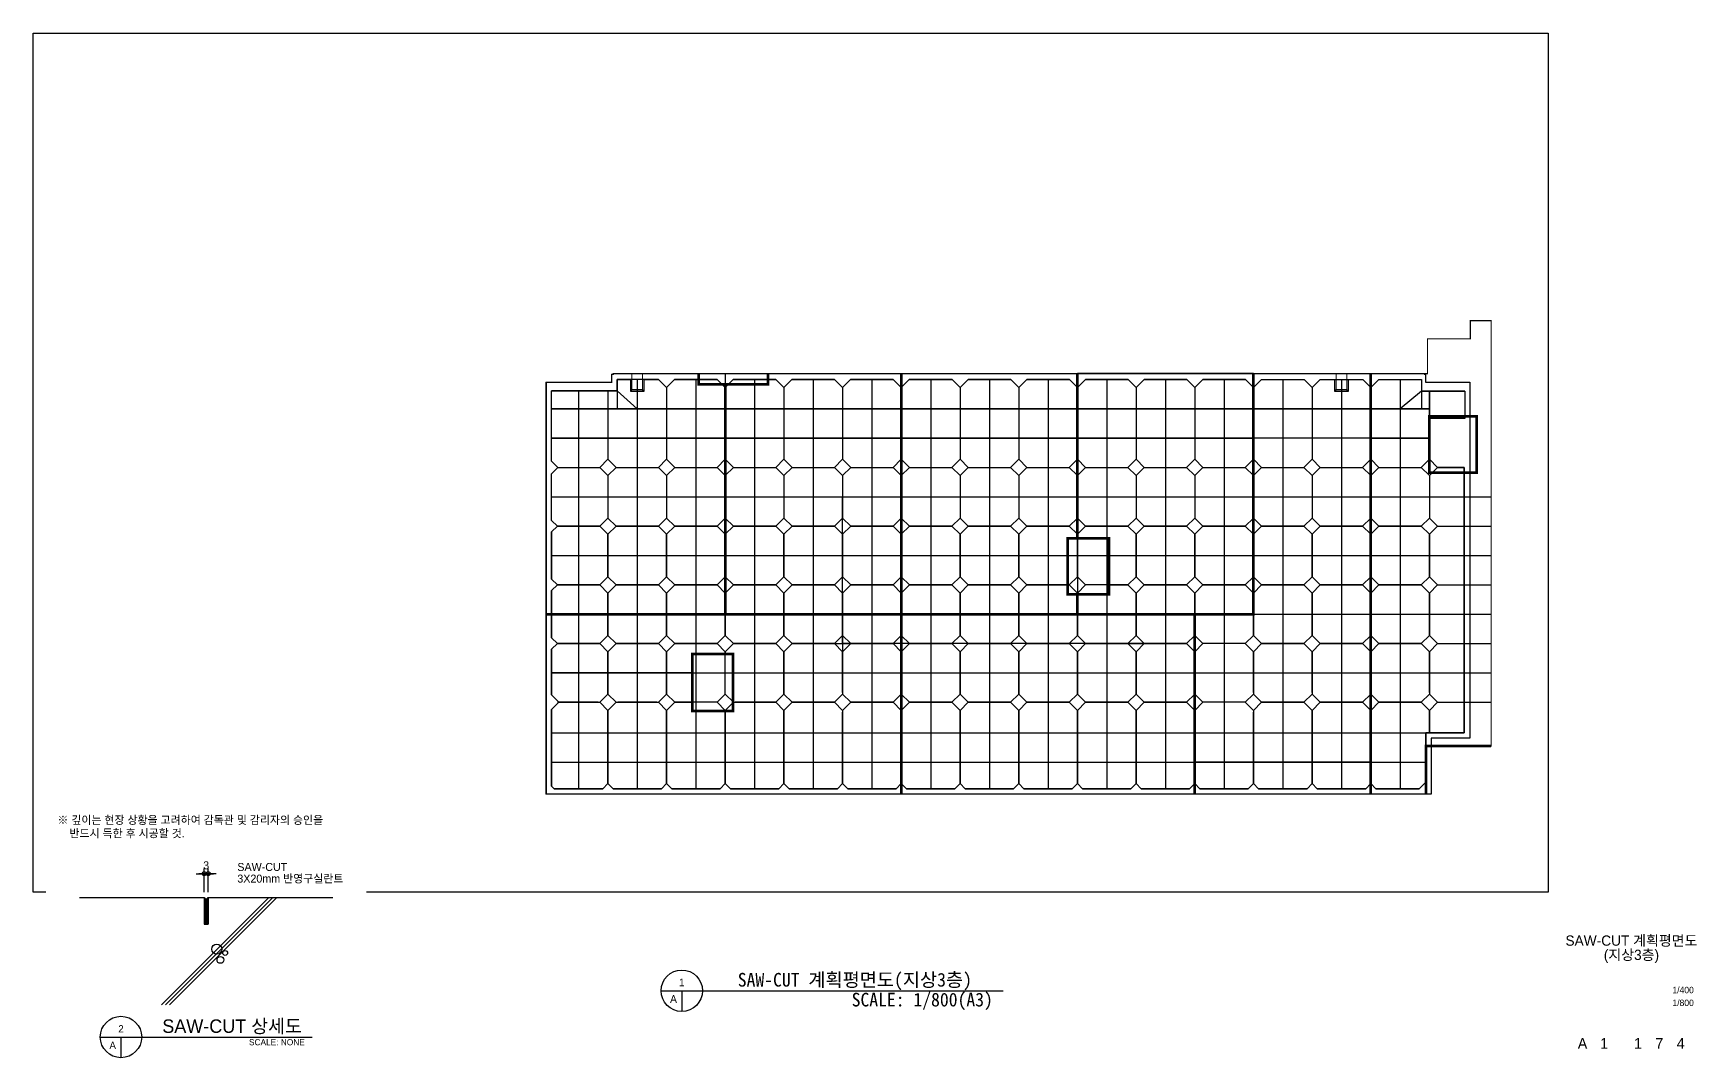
# Model space of a CAD drawing. Header units: millimetres. Extents: x -552870 to 1405794, y -1345622 to 197746.
# Drawn here: x 8000 to 319839, y -685413 to -493454 of the extents above; entities that cross this region are included whole.
import ezdxf
from ezdxf.enums import TextEntityAlignment as Align

# ---------------------------------------------------------------- set-up
doc = ezdxf.new("R2010")
doc.units = ezdxf.units.MM
doc.header["$LTSCALE"] = 1000
doc.header["$MEASUREMENT"] = 0
doc.header["$PDSIZE"] = -10
doc.layers.get('0').update_dxf_attribs({"linetype": 'CONTINUOUS'})
doc.layers.get('Defpoints').update_dxf_attribs({"color": 171, "linetype": 'CONTINUOUS'})
for name, color, linetype in [('151', 151, 'CONTINUOUS'), ('CON', 2, 'CONTINUOUS'), ('DIM', 7, 'CONTINUOUS'), ('E3', 8, 'CONTINUOUS'), ('FIN', 5, 'CONTINUOUS'), ('LED', 7, 'CONTINUOUS'), ('SAW-CUT', 6, 'CONTINUOUS'), ('SYM', 7, 'CONTINUOUS'), ('TEXT', 3, 'CONTINUOUS'), ('TEXT-TITLE', 6, 'CONTINUOUS'), ('TEXT-기입', 6, 'CONTINUOUS'), ('WIPEOUT', 6, 'CONTINUOUS')]:
    doc.layers.add(name, color=color, linetype=linetype)
doc.styles.add('CGS', font='cgse', dxfattribs={"bigfont": 'cgs'})
doc.styles.add('궁서체', font='GungsuhChe.ttf')
doc.styles.add('나눔바른고딕', font='')
doc.styles.get('나눔바른고딕').set_extended_font_data('나눔바른고딕')
doc.dimstyles.new('400 NDIM', dxfattribs={"dimscale": 400, "dimtxt": 3, "dimasz": 1, "dimexe": 2, "dimexo": 2, "dimgap": 1.5, "dimtad": 1, "dimdec": 0, "dimrnd": 0.25, "dimdsep": 46, "dimtxsty": '나눔바른고딕', "dimblk": 'DOT0', "dimcen": 1, "dimdle": 8, "dimclrd": 7, "dimclre": 7, "dimclrt": 7, "dimadec": 0, "dimazin": 0, "dimtfac": 1, "dimtdec": 0, "dimtix": 1, "dimtmove": 2, "dimatfit": 3, "dimldrblk": 'DOT0', "dimfxl": 1, "dimtolj": 1, "dimtzin": 0, "dimlwd": -1, "dimlwe": -1, "dimarcsym": 0})

# ---------------------------------------------------------------- blocks, each defined once
blk = doc.blocks.new('DOT0')
blk.add_line((-3, 0), (3, 0))
at = {"color": 6}
blk.add_circle((0, 0), 0.75, dxfattribs=at)
blk = doc.blocks.new('*D419')
at = {"layer": 'Defpoints', "color": 0, "transparency": 16777216}
for p in [(24300, -10316), (23700, -13905), (24300, -13905)]:
    blk.add_point(p, dxfattribs=at)
at = {"layer": 'DIM', "color": 7, "transparency": 16777216}
for p, q in [((23700, -13105), (23700, -9516)), ((24300, -13105), (24300, -9516)), ((23300, -10316), (22900, -10316)), ((23700, -10316), (24300, -10316)), ((24700, -10316), (25100, -10316))]:
    blk.add_line(p, q, dxfattribs=at)
at = {"layer": 'DIM', "color": 7, "transparency": 16777216, "xscale": 400, "yscale": 400, "zscale": 400}
blk.add_blockref('DOT0', (23700, -10316), dxfattribs=at)
at = {"layer": 'DIM', "color": 7, "transparency": 16777216, "xscale": 400, "yscale": 400, "zscale": 400, "rotation": 180}
blk.add_blockref('DOT0', (24300, -10316), dxfattribs=at)
at = {"layer": 'DIM', "color": 7, "transparency": 16777216, "insert": (24000, -9066), "char_height": 1200, "attachment_point": 5, "style": '나눔바른고딕'}
blk.add_mtext('\\A1;3', dxfattribs=at)
blk = doc.blocks.new('A$C4CB6089A')
at = {"layer": 'SYM'}
for p, q in [((8119.8, -34800), (39880.2, -34800)), ((11222.8, -34800), (11222.8, -37903))]:
    blk.add_line(p, q, dxfattribs=at)
blk.add_circle((11222.8, -34800), 3103, dxfattribs=at)
at = {"layer": 'TEXT', "style": '나눔바른고딕'}
blk.add_text('SAW-CUT 상세도', height=2016.97, dxfattribs=at).set_placement((17422.4, -33170.9), align=Align.MIDDLE_LEFT)
for s, p in [('2', (11222.8, -33558.8)), ('A', (9981.6, -36041.2))]:
    blk.add_text(s, height=1086.1, dxfattribs=at).set_placement(p, align=Align.MIDDLE)
blk.add_text('SCALE: NONE', height=930.909, dxfattribs=at).set_placement((38794.6, -35110.3), align=Align.TOP_RIGHT)
blk.add_wipeout([(0, 0), (0, -30000), (48000, -30000), (48000, 0)]).dxf.layer = 'WIPEOUT'
at = {"layer": 'FIN', "ltscale": 1000}
h = blk.add_hatch(dxfattribs=at)
h.set_pattern_fill('ANSI37', color=256, scale=50)
h.set_pattern_definition([(45, (-2497979.52, -916950.34), (-112.2532015, 112.2532015), []), (135, (-2497979.52, -916950.34), (-112.2532015, -112.2532015), [])])
edge = h.paths.add_edge_path()
edge.add_line((23700, -17905.3), (24300, -17905.3))
edge.add_line((24300, -17905.3), (24300, -13905.3))
edge.add_arc((24000, -13780.3), 325, 202.619865, 337.380135, ccw=False)
edge.add_line((23700, -13905.3), (23700, -17905.3))
at = {"layer": 'CON'}
for p, q in [((5000, -13905.3), (23700, -13905.3)), ((23700, -13905.3), (23700, -17905.3)), ((24300, -13905.3), (43000, -13905.3)), ((24300, -13905.3), (24300, -17905.3)), ((23700, -17905.3), (24300, -17905.3))]:
    blk.add_line(p, q, dxfattribs=at)
at = {"layer": 'E3'}
for p, q in [((33417.8, -13905.3, -605856.8), (17323.1, -30000, -605856.8)), ((34017.8, -13905.3, -605856.8), (17923.1, -30000, -605856.8)), ((34617.8, -13905.3, -605856.8), (18523.1, -30000, -605856.8))]:
    blk.add_line(p, q, dxfattribs=at)
for centre, radius in [((25594, -21625.3), 740.8), ((26850.1, -22198), 363.1), ((26127.9, -23250.3), 502.9)]:
    blk.add_circle(centre, radius, dxfattribs=at)
at = {"layer": 'FIN', "ltscale": 1000}
blk.add_arc((24000, -13780.3), 325, 202.619865, 337.380135, dxfattribs=at)
at = {"layer": 'LED', "ltscale": 0.5}
blk.add_lwpolyline([(24000, -14005.3, 0, 400, 0), (24600, -12966, 0, 0, 0), (26712.7, -9306.7, 0, 0, 0), (28468.6, -9306.7, 0, 0, 0)], format="xyseb", dxfattribs=at)
at = {"layer": 'TEXT', "style": '나눔바른고딕'}
for s, p in [('※ 깊이는 현장 상황을 고려하여 감독관 및 감리자의 승인을', (1699.5, -2270)), ('반드시 득한 후 시공할 것.', (3499.5, -4270)), ('SAW-CUT', (28673.1, -9306.7)), ('3X20mm 반영구실란트', (28673.1, -11053))]:
    blk.add_text(s, height=1200, dxfattribs=at).set_placement(p, align=Align.MIDDLE_LEFT)
at = {"layer": 'DIM'}
dim = blk.add_linear_dim(base=(24300, -10315.8), p1=(23700, -13905.3), p2=(24300, -13905.3), text='3', dimstyle='400 NDIM', dxfattribs=at)
dim.commit()
dim.dimension.update_dxf_attribs({"geometry": '*D419', "text_midpoint": (24000, -9065.8)})

msp = doc.modelspace()

# ---------------------------------------------------------------- linework, layer by layer
at = {"color": 114, "ltscale": 10000, "true_color": 0x139b48}
msp.add_line((137730, -557234), (137730, -559234), dxfattribs=at)
at = {"color": 6, "ltscale": 10000}
for p, q in [((268230, -558309), (268230, -563809)), ((276355, -560509), (268230, -560509))]:
    msp.add_line(p, q, dxfattribs=at)
at = {"ltscale": 10000}
for p, q in [((158206, -607809), (161254, -607809)), ((159730, -606285), (159730, -609334)), ((213206, -607809), (216254, -607809))]:
    msp.add_line(p, q, dxfattribs=at)
at = {"color": 2, "ltscale": 10000, "const_width": 200}
for points in [[(281280, -627007), (281280, -547309), (277395, -547309), (277395, -550724), (269355, -550724), (269355, -557234), (258730, -557234), (258730, -636009), (269080, -636009), (269080, -627009), (281280, -627007)], [(104180, -558859), (104180, -602309), (137730, -602309), (137730, -559234), (132730, -559234), (132730, -557234), (122230, -557234), (122230, -560234), (120230, -560234), (120230, -557234), (116743, -557234), (116743, -557309), (116480, -557309), (116480, -558859), (104180, -558859)], [(137730, -559234), (137730, -602309), (170730, -602309), (170730, -557234), (145730, -557234), (145730, -559234), (137730, -559234), (137730, -559234)], [(203730, -557234), (203730, -588109), (201930, -588109), (201930, -598609), (203730, -598609), (203730, -602309), (170730, -602309), (170730, -557234), (203730, -557234)], [(236730, -597059), (236730, -557234), (203730, -557234), (203730, -588109), (209680, -588109), (209680, -598609), (203730, -598609), (203730, -602309), (236730, -602309), (236730, -597059)], [(236730, -557234), (236730, -602309), (225730, -602311), (225730, -636009), (258730, -636009), (258730, -557234), (254230, -557234), (254230, -560234), (252230, -560234), (252230, -557234), (236730, -557234)], [(269730, -565209), (269730, -575809), (278580, -575809), (278580, -565209), (269730, -565209)], [(104180, -602309), (104180, -636009), (170730, -636009), (170730, -602309), (104180, -602309)], [(170730, -602309), (170730, -636009), (225730, -636009), (225730, -602311), (170730, -602309)], [(131580, -609759), (131580, -620459), (139180, -620459), (139180, -609759), (131580, -609759)]]:
    msp.add_lwpolyline(points, dxfattribs=at)
at = {"ltscale": 10000}
for points in [[(104180, -580309), (104180, -558859), (116480, -558859), (116480, -557309), (116743, -557309), (116743, -557234), (268743, -557234), (268743, -557309), (268980, -557309), (268980, -558859), (277305, -558859), (277305, -625559), (270080, -625559), (270080, -636009), (104180, -636009), (104180, -580309)], [(159730, -580309), (220230, -580309), (220230, -607809), (159730, -607809), (159730, -580309)]]:
    msp.add_lwpolyline(points, dxfattribs=at)
at = {"ltscale": 10000, "const_width": 1}
for points in [[(104180, -580309), (159730, -580309), (159730, -557234), (116743, -557234), (116743, -557309), (116480, -557309), (116480, -558859), (104180, -558859), (104180, -580309)], [(104180, -607809), (104180, -580309), (159730, -580309), (159730, -607809), (104180, -607809)], [(104180, -607809), (159730, -607809), (159730, -636009), (104180, -636009), (104180, -607809)], [(159730, -636009), (159730, -607809), (220230, -607809), (220230, -636009), (159730, -636009)]]:
    msp.add_lwpolyline(points, dxfattribs=at)
at = {"color": 1, "ltscale": 10000, "const_width": 500}
for points in [[(137730, -559234), (132730, -559234), (132730, -557234)], [(137706, -559234), (137730, -602309), (170730, -602309), (170730, -557234)], [(137730, -559234), (145730, -559234), (145730, -557234)], [(170730, -602309), (203730, -602309), (203730, -598609), (201930, -598609), (201930, -588109), (203730, -588109), (203730, -586109), (203730, -557234)], [(236730, -557234), (236730, -602309), (203730, -602309)], [(258730, -557234), (258730, -636009)], [(203730, -588109), (209680, -588109), (209680, -598609), (203730, -598609)], [(137730, -602309), (104180, -602309)], [(170730, -602309), (170730, -636009)], [(225730, -602309), (225730, -636009)], [(131580, -609759), (131580, -620459), (139180, -620459), (139180, -609759), (131580, -609759)], [(281280, -627007), (269080, -627009), (269080, -636009)]]:
    msp.add_lwpolyline(points, dxfattribs=at)
at = {"color": 3, "ltscale": 10000}
msp.add_lwpolyline([(203730, -557234), (203730, -602309), (236730, -602309), (236730, -557234), (203730, -557234)], dxfattribs=at)
at = {"color": 114, "ltscale": 10000, "true_color": 0x139b48}
for points in [[(105180, -602309), (105180, -597884), (106254, -596809), (105180, -595735), (105180, -586884), (106254, -585809), (105180, -584735), (105180, -575984), (106354, -574809), (105180, -573635), (105180, -560434), (117455, -560434), (117455, -558309), (119930, -558309), (119930, -560534), (122530, -560534), (122530, -558309), (125230, -558309), (125230, -558309), (126730, -559809), (128230, -558309), (136230, -558309), (137730, -559809), (137730, -573285), (136206, -574809), (137730, -576334), (137730, -584285), (136206, -585809), (137730, -587334), (137730, -595285), (136206, -596809), (137730, -598334), (137730, -602309)], [(110230, -560434), (110230, -602309)], [(115730, -560434), (115730, -573285)], [(117455, -560434), (121230, -563809)], [(120230, -560234), (119930, -560534)], [(121230, -560534), (121230, -602309)], [(122230, -560234), (122530, -560534)], [(126730, -559809), (126730, -573285)], [(132230, -558309), (132230, -602309)], [(137730, -559809), (139230, -558309), (147230, -558309), (148730, -559809), (150230, -558309), (158230, -558309), (159730, -559809), (161230, -558309), (169230, -558309), (170730, -559809)], [(143230, -558309), (143230, -602309)], [(148730, -559809), (148730, -573285)], [(154230, -558309), (154230, -602309)], [(159730, -559809), (159730, -573285)], [(165230, -558309), (165230, -602309)], [(203730, -559809), (202230, -558309), (194230, -558309), (192730, -559809), (191230, -558309), (183230, -558309), (181730, -559809), (180230, -558309), (172230, -558309), (170730, -559809), (170730, -573285), (172254, -574809), (170730, -576334), (170730, -584285), (172254, -585809), (170730, -587334), (170730, -595285), (172254, -596809), (170730, -598334), (170730, -602309)], [(176230, -558309), (176230, -602309)], [(181730, -559809), (181730, -573285)], [(187230, -558309), (187230, -602309)], [(192730, -559809), (192730, -573285)], [(198230, -558309), (198230, -602309)], [(236730, -559809), (235230, -558309), (227230, -558309), (225730, -559809), (224230, -558309), (216230, -558309), (214730, -559809), (213230, -558309), (205230, -558309), (203730, -559809), (203730, -573285), (205254, -574809), (203730, -576334), (203730, -584285), (205254, -585809), (203730, -587334)], [(209230, -558309), (209230, -602309)], [(214730, -559809), (214730, -573285)], [(220230, -558309), (220230, -602309)], [(258730, -634059), (257780, -635009), (248680, -635009), (247730, -634059), (246780, -635009), (237680, -635009), (236730, -634059), (235780, -635009), (226680, -635009), (225730, -634059), (225730, -620334), (227254, -618809), (225730, -617285), (225730, -609334), (227254, -607809), (225730, -606285), (225730, -602309), (236730, -602309), (236730, -598334), (238254, -596809), (236730, -595285), (236730, -587334), (238254, -585809), (236730, -584285), (236730, -576334), (238254, -574809), (236730, -573285), (236730, -559809), (238230, -558309), (246230, -558309), (247730, -559809), (249230, -558309), (251930, -558309), (251930, -560534), (254530, -560534), (254530, -558309), (257230, -558309), (258730, -559809)], [(225730, -559809), (225730, -573285)], [(231230, -558309), (231230, -602309)], [(242230, -558309), (242230, -596809), (242230, -635009)], [(247730, -559809), (247730, -573285)], [(252230, -560234), (251930, -560534)], [(253230, -560534), (253230, -596809), (253230, -635009)], [(254230, -560234), (254530, -560534)], [(264230, -558309), (264230, -596809), (264230, -635009)], [(268230, -560509), (264230, -563809)], [(269730, -560509), (269730, -565659)], [(105182, -563809), (137730, -563809)], [(137730, -563809), (170730, -563809)], [(170730, -563809), (203730, -563809)], [(203730, -563809), (236730, -563809)], [(236730, -563809), (258730, -563809)], [(258730, -563809), (269730, -563809)], [(105182, -569309), (137730, -569309)], [(137730, -569309), (170730, -569309)], [(170730, -569309), (203730, -569309)], [(203730, -569309), (236730, -569309)], [(258730, -569309), (236731, -569309)], [(258730, -569309), (269730, -569309)], [(115730, -573285), (114206, -574809), (115730, -576334), (117254, -574809), (115730, -573285)], [(126730, -573285), (125206, -574809), (126730, -576334), (128254, -574809), (126730, -573285)], [(137730, -573285), (139254, -574809), (137730, -576334)], [(148730, -573285), (147206, -574809), (148730, -576334), (150254, -574809), (148730, -573285)], [(159730, -573285), (158206, -574809), (159730, -576334), (161254, -574809), (159730, -573285)], [(170730, -573285), (169206, -574809), (170730, -576334)], [(181730, -573285), (180206, -574809), (181730, -576334), (183254, -574809), (181730, -573285)], [(192730, -573285), (191206, -574809), (192730, -576334), (194254, -574809), (192730, -573285)], [(203730, -573285), (202206, -574809), (203730, -576334)], [(214730, -573285), (213206, -574809), (214730, -576334), (216254, -574809), (214730, -573285)], [(225730, -573285), (224206, -574809), (225730, -576334), (227254, -574809), (225730, -573285)], [(236730, -573285), (235206, -574809), (236730, -576334)], [(247730, -573285), (246206, -574809), (247730, -576334), (249254, -574809), (247730, -573285)], [(258730, -573285), (257206, -574809), (258730, -576334)], [(269730, -573285), (268206, -574809), (269730, -576334), (271254, -574809)], [(106354, -574809), (114206, -574809)], [(115730, -576334), (115730, -584285)], [(117254, -574809), (125206, -574809)], [(126730, -576334), (126730, -584285)], [(128254, -574809), (136206, -574809)], [(139254, -574809), (147206, -574809)], [(148730, -576334), (148730, -584285)], [(150254, -574809), (158206, -574809)], [(159730, -576334), (159730, -584285)], [(161254, -574809), (169206, -574809)], [(172254, -574809), (180206, -574809)], [(181730, -576334), (181730, -584285)], [(183254, -574809), (191206, -574809)], [(192730, -576334), (192730, -584285)], [(194254, -574809), (202206, -574809)], [(205254, -574809), (213206, -574809)], [(214730, -576334), (214730, -584285)], [(216254, -574809), (224206, -574809)], [(225730, -576334), (225730, -584285)], [(227254, -574809), (235206, -574809)], [(238254, -574809), (246206, -574809)], [(247730, -576334), (247730, -584285)], [(249254, -574809), (257206, -574809)], [(260254, -574809), (268206, -574809)], [(269730, -576334), (269730, -584285)], [(105182, -580309), (137730, -580309)], [(137730, -580309), (170730, -580309)], [(170730, -580309), (203730, -580309)], [(203730, -580309), (236730, -580309)], [(236730, -580309), (258730, -580309)], [(258730, -580309), (281278, -580309)], [(106254, -585809), (114206, -585809)], [(115730, -584285), (114206, -585809), (115730, -587334), (117254, -585809), (115730, -584285)], [(117254, -585809), (125206, -585809)], [(126730, -584285), (125206, -585809), (126730, -587334), (128254, -585809), (126730, -584285)], [(128254, -585809), (136206, -585809)], [(137730, -584285), (139254, -585809), (137730, -587334)], [(139254, -585809), (147206, -585809)], [(148730, -584285), (147206, -585809), (148730, -587334), (150254, -585809), (148730, -584285)], [(150254, -585809), (158206, -585809)], [(159730, -584285), (158206, -585809), (159730, -587334), (161254, -585809), (159730, -584285)], [(161254, -585809), (169206, -585809)], [(170730, -584285), (169206, -585809), (170730, -587334)], [(172254, -585809), (180206, -585809)], [(181730, -584285), (180206, -585809), (181730, -587334), (183254, -585809), (181730, -584285)], [(183254, -585809), (191206, -585809)], [(192730, -584285), (191206, -585809), (192730, -587334), (194254, -585809), (192730, -584285)], [(194254, -585809), (202206, -585809)], [(203730, -584285), (202206, -585809), (203730, -587334)], [(205254, -585809), (213206, -585809)], [(214730, -584285), (213206, -585809), (214730, -587334), (216254, -585809), (214730, -584285)], [(216254, -585809), (224206, -585809)], [(225730, -584285), (224206, -585809), (225730, -587334), (227254, -585809), (225730, -584285)], [(227254, -585809), (235206, -585809)], [(236730, -584285), (235206, -585809), (236730, -587334)], [(238254, -585809), (246206, -585809)], [(247730, -584285), (246206, -585809), (247730, -587334), (249254, -585809), (247730, -584285)], [(249254, -585809), (257206, -585809)], [(258730, -584285), (257206, -585809), (258730, -587334)], [(260254, -585809), (268206, -585809)], [(269730, -584285), (268206, -585809), (269730, -587334), (271254, -585809), (269730, -584285)], [(271254, -585809), (281280, -585809)], [(115730, -587334), (115730, -595285)], [(126730, -587334), (126730, -595285)], [(148730, -587334), (148730, -595285)], [(159730, -587334), (159730, -595285)], [(181730, -587334), (181730, -595285)], [(192730, -587334), (192730, -595285)], [(214730, -587334), (214730, -595285)], [(225730, -587334), (225730, -595285)], [(247730, -587334), (247730, -595285)], [(269730, -587334), (269730, -595285)], [(105182, -591309), (137730, -591309)], [(137730, -591309), (170730, -591309)], [(170730, -591309), (201930, -591309)], [(209680, -591309), (236729, -591309)], [(236730, -591309), (258730, -591309)], [(258730, -591309), (281278, -591309)], [(115730, -595285), (114206, -596809), (115730, -598334), (117254, -596809), (115730, -595285)], [(126730, -595285), (125206, -596809), (126730, -598334), (128254, -596809), (126730, -595285)], [(137730, -595285), (139254, -596809), (137730, -598334)], [(148730, -595285), (147206, -596809), (148730, -598334), (150254, -596809), (148730, -595285)], [(159730, -595285), (158206, -596809), (159730, -598334), (161254, -596809), (159730, -595285)], [(170730, -595285), (169206, -596809), (170730, -598334)], [(181730, -595285), (180206, -596809), (181730, -598334), (183254, -596809), (181730, -595285)], [(192730, -595285), (191206, -596809), (192730, -598334), (194254, -596809), (192730, -595285)], [(214730, -595285), (213206, -596809), (214730, -598334), (216254, -596809), (214730, -595285)], [(225730, -595285), (224206, -596809), (225730, -598334), (227254, -596809), (225730, -595285)], [(236730, -595285), (235206, -596809), (236730, -598334)], [(247730, -595285), (246206, -596809), (247730, -598334), (249254, -596809), (247730, -595285)], [(258730, -595285), (257206, -596809), (258730, -598334)], [(269730, -595285), (268206, -596809), (269730, -598334), (271254, -596809), (269730, -595285)], [(106254, -596809), (114206, -596809)], [(115730, -598334), (115730, -602309)], [(117254, -596809), (125206, -596809)], [(126730, -598334), (126730, -602309)], [(128254, -596809), (136206, -596809)], [(139254, -596809), (147206, -596809)], [(148730, -598334), (148730, -602309)], [(150254, -596809), (158206, -596809)], [(159730, -598334), (159730, -602309)], [(161254, -596809), (169206, -596809)], [(172254, -596809), (180206, -596809)], [(181730, -598334), (181730, -602309)], [(183254, -596809), (191206, -596809)], [(192730, -598334), (192730, -602309)], [(194254, -596809), (201930, -596809)], [(209680, -596809), (213206, -596809)], [(214730, -598334), (214730, -602309)], [(216254, -596809), (224206, -596809)], [(225730, -598334), (225730, -602309)], [(227254, -596809), (235206, -596809)], [(238254, -596809), (246206, -596809)], [(247730, -598334), (247730, -606285)], [(249254, -596809), (257206, -596809)], [(260254, -596809), (268206, -596809)], [(269730, -598334), (269730, -606285)], [(271254, -596809), (281280, -596809)], [(170730, -634059), (169780, -635009), (160680, -635009), (159730, -634059), (158780, -635009), (149680, -635009), (148730, -634059), (147780, -635009), (138680, -635009), (137730, -634059), (136780, -635009), (127680, -635009), (126730, -634059), (125780, -635009), (116680, -635009), (115730, -634059), (114780, -635009), (105680, -635009), (105180, -634509), (105180, -620184), (106554, -618809), (105180, -617435), (105180, -608884), (106254, -607809), (105180, -606735), (105180, -602309), (170730, -602309)], [(110230, -602309), (110230, -635009)], [(115730, -602309), (115730, -606285)], [(121230, -602309), (121230, -635009)], [(126730, -602309), (126730, -606285)], [(132230, -602309), (132230, -609759)], [(137730, -602309), (137730, -606285)], [(143230, -602309), (143230, -635009)], [(143230, -602309), (143230, -635009)], [(148730, -602309), (148730, -606285)], [(148730, -602309), (148730, -606285)], [(154230, -602309), (154230, -635009)], [(159730, -602309), (159730, -606285)], [(165230, -602309), (165230, -635009)], [(225730, -634059), (224780, -635009), (215680, -635009), (214730, -634059), (213780, -635009), (204680, -635009), (203730, -634059), (202780, -635009), (193680, -635009), (192730, -634059), (191780, -635009), (182680, -635009), (181730, -634059), (180780, -635009), (171680, -635009), (170730, -634059), (170730, -620334), (172254, -618809), (170730, -617285), (170730, -609334), (172254, -607809), (170730, -606285), (170730, -602309), (225730, -602311)], [(176230, -602309), (176230, -635009)], [(181730, -602309), (181730, -606285)], [(187230, -602309), (187230, -635009)], [(192730, -602309), (192730, -606285)], [(198230, -602309), (198230, -635009)], [(203730, -602309), (203730, -606285)], [(209230, -602309), (209230, -635009)], [(214730, -602309), (214730, -606285)], [(220230, -602309), (220230, -635009)], [(225730, -602309), (225730, -606285)], [(231230, -602310), (231230, -635009)], [(236729, -602309), (258730, -602309)], [(236730, -602309), (236730, -606285)], [(258730, -602309), (281278, -602309)], [(106254, -607809), (114206, -607809)], [(115730, -606285), (114206, -607809), (115730, -609334), (117254, -607809), (115730, -606285)], [(117254, -607809), (125206, -607809)], [(126730, -606285), (125206, -607809), (126730, -609334), (128254, -607809), (126730, -606285)], [(128254, -607809), (136206, -607809)], [(137730, -606285), (136206, -607809), (137730, -609334), (139254, -607809), (137730, -606285)], [(139254, -607809), (147206, -607809)], [(148730, -606285), (147206, -607809), (148730, -609334), (150254, -607809), (148730, -606285)], [(150254, -607809), (158206, -607809)], [(159730, -606285), (158206, -607809), (159730, -609334), (161254, -607809), (159730, -606285)], [(161254, -607809), (169206, -607809)], [(170730, -606285), (169206, -607809), (170730, -609334)], [(172254, -607809), (180206, -607809)], [(181730, -606285), (180206, -607809), (181730, -609334), (183254, -607809), (181730, -606285)], [(183254, -607809), (191206, -607809)], [(192730, -606285), (191206, -607809), (192730, -609334), (194254, -607809), (192730, -606285)], [(194254, -607809), (202206, -607809)], [(203730, -606285), (202206, -607809), (203730, -609334), (205254, -607809), (203730, -606285)], [(205254, -607809), (213206, -607809)], [(214730, -606285), (213206, -607809), (214730, -609334), (216254, -607809), (214730, -606285)], [(216254, -607809), (224206, -607809)], [(225730, -606285), (224206, -607809), (225730, -609334)], [(235206, -607809), (227254, -607809)], [(236730, -606285), (235206, -607809), (236730, -609334), (238254, -607809), (236730, -606285)], [(238254, -607809), (246206, -607809)], [(247730, -606285), (246206, -607809), (247730, -609334), (249254, -607809), (247730, -606285)], [(249254, -607809), (257206, -607809)], [(258730, -606285), (257206, -607809), (258730, -609334)], [(260254, -607809), (268206, -607809)], [(269730, -606285), (268206, -607809), (269730, -609334), (271254, -607809), (269730, -606285)], [(271254, -607809), (281280, -607809)], [(115730, -609334), (115730, -617285)], [(126730, -609334), (126730, -617285)], [(137730, -609334), (137730, -609759)], [(148730, -609334), (148730, -617285)], [(148730, -609334), (148730, -617285)], [(159730, -609334), (159730, -617285)], [(181730, -609334), (181730, -617285)], [(192730, -609334), (192730, -617285)], [(203730, -609334), (203730, -617285)], [(214730, -609334), (214730, -617285)], [(225730, -609334), (225730, -617285)], [(236730, -609334), (236730, -617285)], [(247730, -609334), (247730, -617285)], [(269730, -609334), (269730, -617285)], [(131580, -613309), (105180, -613309)], [(139180, -613309), (170730, -613309)], [(170730, -613309), (225730, -613309)], [(225730, -613309), (258730, -613309)], [(258730, -613309), (281278, -613309)], [(115730, -617285), (114206, -618809), (115730, -620334), (117254, -618809), (115730, -617285)], [(126730, -617285), (125206, -618809), (126730, -620334), (128254, -618809), (126730, -617285)], [(148730, -617285), (147206, -618809), (148730, -620334), (150254, -618809), (148730, -617285)], [(159730, -617285), (158206, -618809), (159730, -620334), (161254, -618809), (159730, -617285)], [(170730, -617285), (169206, -618809), (170730, -620334)], [(181730, -617285), (180206, -618809), (181730, -620334), (183254, -618809), (181730, -617285)], [(192730, -617285), (191206, -618809), (192730, -620334), (194254, -618809), (192730, -617285)], [(203730, -617285), (202206, -618809), (203730, -620334), (205254, -618809), (203730, -617285)], [(214730, -617285), (213206, -618809), (214730, -620334), (216254, -618809), (214730, -617285)], [(225730, -617285), (224206, -618809), (225730, -620334)], [(236730, -617285), (235206, -618809), (236730, -620334), (238254, -618809), (236730, -617285)], [(247730, -617285), (246206, -618809), (247730, -620334), (249254, -618809), (247730, -617285)], [(258730, -617285), (257206, -618809), (258730, -620334)], [(269730, -617285), (268206, -618809), (269730, -620334), (271254, -618809), (269730, -617285)], [(106254, -618809), (114206, -618809)], [(115730, -620334), (115730, -634059)], [(117254, -618809), (125206, -618809)], [(126730, -620334), (126730, -634059)], [(128254, -618809), (131580, -618809)], [(132230, -620459), (132230, -635009)], [(137730, -620459), (137730, -634059)], [(139254, -618809), (147206, -618809)], [(148730, -620334), (148730, -634059)], [(148730, -620334), (148730, -634059)], [(150254, -618809), (158206, -618809)], [(159730, -620334), (159730, -634059)], [(161254, -618809), (169206, -618809)], [(172254, -618809), (180206, -618809)], [(181730, -620334), (181730, -634059)], [(183254, -618809), (191206, -618809)], [(192730, -620334), (192730, -634059)], [(194254, -618809), (202206, -618809)], [(203730, -620334), (203730, -634059)], [(205254, -618809), (213206, -618809)], [(214730, -620334), (214730, -634059)], [(216254, -618809), (224206, -618809)], [(225730, -620334), (225730, -634059)], [(235206, -618809), (227254, -618809)], [(236730, -620334), (236730, -634059)], [(238254, -618809), (246206, -618809)], [(247730, -620334), (247730, -634059)], [(249254, -618809), (257206, -618809)], [(260254, -618809), (268206, -618809)], [(269730, -620334), (269730, -624509)], [(271254, -618809), (281280, -618809)], [(105180, -624509), (170730, -624509)], [(170730, -624509), (225730, -624509)], [(225730, -624509), (258730, -624509)], [(258730, -624509), (269080, -624509)], [(105180, -630009), (170730, -630009)], [(170730, -630009), (225711, -630009)], [(258730, -630009), (225730, -630009)], [(258730, -630009), (269080, -630009)]]:
    msp.add_lwpolyline(points, dxfattribs=at)
msp.add_lwpolyline([(271254, -574809), (276255, -574809), (276255, -624509), (269080, -624509), (269080, -633759), (267830, -635009), (259680, -635009), (258730, -634059), (258730, -620334), (260254, -618809), (258730, -617285), (258730, -609334), (260254, -607809), (258730, -606285), (258730, -598334), (260254, -596809), (258730, -595285), (258730, -587334), (260254, -585809), (258730, -584285), (258730, -576334), (260254, -574809), (258730, -573285), (258730, -559809), (260230, -558309), (268230, -558309), (268230, -560509), (276355, -560509), (276355, -565659), (269730, -565659), (269730, -573285)], close=True, dxfattribs=at)
at = {"color": 1, "ltscale": 10000, "const_width": 500}
msp.add_lwpolyline([(269730, -565209), (269730, -565659), (269730, -575809), (278580, -575809), (278580, -574809), (278580, -565209)], close=True, dxfattribs=at)
at = {"color": 2, "ltscale": 10000}
msp.add_lwpolyline([(131580, -609759), (131580, -620459), (133580, -620459), (139180, -620459), (139180, -609759)], close=True, dxfattribs=at)
at = {"layer": 'Defpoints', "ltscale": 10000}
msp.add_lwpolyline([(292000, -654422), (8000, -654422), (8000, -493454), (292000, -493454)], close=True, dxfattribs=at)
at = {"layer": 'SAW-CUT', "ltscale": 10000}
for p, q in [((117455, -560434), (105180, -560434)), ((105180, -573635), (105180, -560434)), ((110230, -560434), (110230, -635009)), ((115730, -560434), (115730, -573285)), ((125230, -558309), (117455, -558309)), ((117455, -558309), (117455, -560434)), ((117455, -560434), (117455, -563809)), ((121230, -558309), (121230, -635009)), ((126730, -559809), (125230, -558309)), ((126730, -559809), (128230, -558309)), ((126730, -559809), (126730, -573285)), ((136230, -558309), (128230, -558309)), ((132230, -558309), (132230, -635009)), ((137730, -559809), (136230, -558309)), ((137730, -559809), (139230, -558309)), ((137730, -559809), (137730, -573285)), ((147230, -558309), (139230, -558309)), ((143230, -558309), (143230, -635009)), ((148730, -559809), (147230, -558309)), ((148730, -559809), (150230, -558309)), ((148730, -559809), (148730, -573285)), ((158230, -558309), (150230, -558309)), ((154230, -558309), (154230, -635009)), ((159730, -559809), (158230, -558309)), ((159730, -559809), (161230, -558309)), ((159730, -559809), (159730, -573285)), ((159730, -559809), (159730, -573285)), ((169230, -558309), (161230, -558309)), ((165230, -558309), (165230, -635009)), ((170730, -559809), (169230, -558309)), ((170730, -559809), (172230, -558309)), ((170730, -559809), (170730, -573285)), ((172230, -558309), (180230, -558309)), ((176230, -558309), (176230, -635009)), ((181730, -559809), (180230, -558309)), ((181730, -559809), (183230, -558309)), ((181730, -559809), (181730, -573285)), ((183230, -558309), (191230, -558309)), ((187230, -558309), (187230, -635009)), ((192730, -559809), (191230, -558309)), ((192730, -559809), (194230, -558309)), ((192730, -559809), (192730, -573285)), ((194230, -558309), (202230, -558309)), ((198230, -558309), (198230, -635009)), ((203730, -559809), (202230, -558309)), ((203730, -559809), (205230, -558309)), ((203730, -559809), (203730, -573285)), ((205230, -558309), (213230, -558309)), ((209230, -558309), (209230, -635009)), ((214730, -559809), (213230, -558309)), ((214730, -559809), (216230, -558309)), ((214730, -559809), (214730, -573285)), ((216230, -558309), (224230, -558309)), ((220230, -558309), (220230, -635009)), ((225730, -559809), (224230, -558309)), ((225730, -559809), (227230, -558309)), ((225730, -559809), (225730, -573285)), ((227230, -558309), (235230, -558309)), ((231230, -558309), (231230, -635009)), ((236730, -559809), (235230, -558309)), ((236730, -559809), (238230, -558309)), ((236730, -559809), (236730, -573285)), ((238230, -558309), (246230, -558309)), ((242230, -558309), (242230, -635009)), ((247730, -559809), (246230, -558309)), ((247730, -559809), (249230, -558309)), ((247730, -559809), (247730, -573285)), ((249230, -558309), (257230, -558309)), ((253230, -558309), (253230, -635009)), ((258730, -559809), (257230, -558309)), ((258730, -559809), (260230, -558309)), ((258730, -559809), (258730, -573285)), ((260230, -558309), (268230, -558309)), ((264230, -558309), (264230, -635009)), ((269730, -565659), (269730, -560509)), ((269730, -560509), (269730, -573285)), ((269730, -563809), (105180, -563809)), ((269730, -569309), (105180, -569309)), ((105180, -584735), (105180, -575984)), ((106354, -574809), (114206, -574809)), ((115730, -576334), (115730, -584285)), ((117254, -574809), (125206, -574809)), ((126730, -576334), (126730, -584285)), ((128254, -574809), (136206, -574809)), ((137730, -576334), (137730, -584285)), ((139254, -574809), (147206, -574809)), ((148730, -576334), (148730, -584285)), ((150254, -574809), (158206, -574809)), ((159730, -576334), (159730, -584285)), ((161254, -574809), (169206, -574809)), ((170730, -576334), (170730, -584285)), ((172254, -574809), (180206, -574809)), ((181730, -576334), (181730, -584285)), ((183254, -574809), (191206, -574809)), ((192730, -576334), (192730, -584285)), ((194254, -574809), (202206, -574809)), ((203730, -576334), (203730, -584285)), ((205254, -574809), (213206, -574809)), ((214730, -576334), (214730, -584285)), ((216254, -574809), (224206, -574809)), ((225730, -576334), (225730, -584285)), ((227254, -574809), (235206, -574809)), ((236730, -576334), (236730, -584285)), ((238254, -574809), (246206, -574809)), ((247730, -576334), (247730, -584285)), ((249254, -574809), (257206, -574809)), ((258730, -576334), (258730, -584285)), ((260254, -574809), (268206, -574809)), ((269730, -576334), (269730, -584285)), ((105180, -580309), (276255, -580309)), ((106254, -585809), (105180, -584735)), ((105180, -586884), (106254, -585809)), ((114206, -585809), (106254, -585809)), ((125206, -585809), (117254, -585809)), ((136206, -585809), (128254, -585809)), ((147206, -585809), (139254, -585809)), ((158206, -585809), (150254, -585809)), ((169206, -585809), (161254, -585809)), ((180206, -585809), (172254, -585809)), ((191206, -585809), (183254, -585809)), ((202206, -585809), (194254, -585809)), ((213206, -585809), (205254, -585809)), ((224206, -585809), (216254, -585809)), ((235206, -585809), (227254, -585809)), ((246206, -585809), (238254, -585809)), ((257206, -585809), (249254, -585809)), ((268206, -585809), (260254, -585809)), ((271254, -585809), (276255, -585809)), ((105180, -586884), (105180, -595735)), ((115730, -595285), (115730, -587334)), ((126730, -595285), (126730, -587334)), ((137730, -595285), (137730, -587334)), ((148730, -595285), (148730, -587334)), ((159730, -595285), (159730, -587334)), ((170730, -595285), (170730, -587334)), ((181730, -595285), (181730, -587334)), ((192730, -595285), (192730, -587334)), ((203730, -595285), (203730, -587334)), ((214730, -595285), (214730, -587334)), ((225730, -595285), (225730, -587334)), ((236730, -595285), (236730, -587334)), ((247730, -595285), (247730, -587334)), ((258730, -595285), (258730, -587334)), ((269730, -595285), (269730, -587334)), ((105180, -591309), (276255, -591309)), ((106254, -596809), (105180, -595735)), ((105180, -597884), (106254, -596809)), ((105180, -597884), (105180, -606735)), ((114206, -596809), (106254, -596809)), ((115730, -606285), (115730, -598334)), ((125206, -596809), (117254, -596809)), ((126730, -606285), (126730, -598334)), ((136206, -596809), (128254, -596809)), ((137730, -606285), (137730, -598334)), ((147206, -596809), (139254, -596809)), ((148730, -606285), (148730, -598334)), ((158206, -596809), (150254, -596809)), ((159730, -606285), (159730, -598334)), ((169206, -596809), (161254, -596809)), ((170730, -606285), (170730, -598334)), ((180206, -596809), (172254, -596809)), ((181730, -606285), (181730, -598334)), ((191206, -596809), (183254, -596809)), ((192730, -606285), (192730, -598334)), ((202206, -596809), (194254, -596809)), ((203730, -606285), (203730, -598334)), ((213206, -596809), (205254, -596809)), ((214730, -606285), (214730, -598334)), ((224206, -596809), (216254, -596809)), ((225730, -606285), (225730, -598334)), ((235206, -596809), (227254, -596809)), ((236730, -606285), (236730, -598334)), ((246206, -596809), (238254, -596809)), ((247730, -606285), (247730, -598334)), ((257206, -596809), (249254, -596809)), ((258730, -606285), (258730, -598334)), ((268206, -596809), (260254, -596809)), ((269730, -606285), (269730, -598334)), ((271254, -596809), (276255, -596809)), ((105180, -602309), (276255, -602309)), ((106254, -607809), (105180, -606735)), ((105180, -608884), (106254, -607809)), ((114206, -607809), (106254, -607809)), ((125206, -607809), (117254, -607809)), ((136206, -607809), (128254, -607809)), ((147206, -607809), (139254, -607809)), ((158206, -607809), (150254, -607809)), ((169206, -607809), (161254, -607809)), ((180206, -607809), (172254, -607809)), ((191206, -607809), (183254, -607809)), ((202206, -607809), (194254, -607809)), ((213206, -607809), (205254, -607809)), ((224206, -607809), (216254, -607809)), ((235206, -607809), (227254, -607809)), ((246206, -607809), (238254, -607809)), ((257206, -607809), (249254, -607809)), ((268206, -607809), (260254, -607809)), ((271254, -607809), (276255, -607809)), ((105180, -608884), (105180, -617435)), ((115730, -617285), (115730, -609334)), ((126730, -617285), (126730, -609334)), ((137730, -617285), (137730, -609334)), ((148730, -617285), (148730, -609334)), ((159730, -616985), (159730, -609334)), ((170730, -616985), (170730, -609334)), ((181730, -617285), (181730, -609334)), ((192730, -617285), (192730, -609334)), ((203730, -617285), (203730, -609334)), ((214730, -617285), (214730, -609334)), ((225730, -617285), (225730, -609334)), ((236730, -616985), (236730, -609334)), ((247730, -616985), (247730, -609334)), ((258730, -616985), (258730, -609334)), ((269730, -616985), (269730, -609334)), ((105180, -613309), (276255, -613309)), ((105180, -617435), (106554, -618809)), ((106554, -618809), (105180, -620184)), ((113906, -618809), (106554, -618809)), ((115730, -634059), (115730, -620334)), ((124906, -618809), (117554, -618809)), ((126730, -634059), (126730, -620334)), ((136206, -618809), (128254, -618809)), ((137730, -634059), (137730, -620334)), ((147206, -618809), (139554, -618809)), ((148730, -634059), (148730, -620334)), ((158206, -618809), (150254, -618809)), ((169206, -618809), (161254, -618809)), ((180206, -618809), (172254, -618809)), ((181730, -634059), (181730, -620334)), ((191206, -618809), (183254, -618809)), ((192730, -634059), (192730, -620334)), ((202206, -618809), (194254, -618809)), ((203730, -634059), (203730, -620334)), ((213206, -618809), (205254, -618809)), ((214730, -634059), (214730, -620334)), ((224206, -618809), (216254, -618809)), ((225730, -634059), (225730, -620334)), ((235206, -618809), (227254, -618809)), ((246206, -618809), (238254, -618809)), ((247730, -634059), (247730, -620359)), ((257206, -618809), (249254, -618809)), ((258730, -634059), (258730, -620334)), ((268206, -618809), (260254, -618809)), ((269730, -624509), (269730, -620334)), ((271254, -618809), (276255, -618809)), ((159730, -634059), (159730, -620634)), ((170730, -634059), (170730, -620634)), ((236730, -634059), (236730, -620634)), ((105180, -624509), (269080, -624509)), ((105180, -630009), (269080, -630009)), ((269080, -633759), (267830, -635009))]:
    msp.add_line(p, q, dxfattribs=at)
for points in [[(276355, -560509), (276355, -565659), (269730, -565659), (269730, -573285)], [(105180, -575984), (106354, -574809), (105180, -573635)], [(269080, -633759), (269080, -624509), (276255, -624509), (276255, -574809), (271254, -574809)], [(105180, -620184), (105180, -634509), (105680, -635009), (114780, -635009), (115730, -634059)], [(115730, -634059), (116680, -635009), (125780, -635009), (126730, -634059)], [(126730, -634059), (127680, -635009), (136780, -635009), (137730, -634059)], [(137730, -634059), (138680, -635009), (147780, -635009), (148730, -634059)], [(148730, -634059), (149680, -635009), (158780, -635009), (159730, -634059)], [(159730, -634059), (160680, -635009), (169780, -635009), (170730, -634059)], [(170730, -634059), (171680, -635009), (180780, -635009), (181730, -634059)], [(181730, -634059), (182680, -635009), (191780, -635009), (192730, -634059)], [(192730, -634059), (193680, -635009), (202780, -635009), (203730, -634059)], [(203730, -634059), (204680, -635009), (213780, -635009), (214730, -634059)], [(214730, -634059), (215680, -635009), (224780, -635009), (225730, -634059)], [(225730, -634059), (226680, -635009), (235780, -635009), (236730, -634059)], [(236730, -634059), (237680, -635009), (246780, -635009), (247730, -634059)], [(247730, -634059), (248680, -635009), (257780, -635009), (258730, -634059)], [(258730, -634059), (259680, -635009), (267830, -635009)]]:
    msp.add_lwpolyline(points, dxfattribs=at)
for points in [[(115730, -573285), (114206, -574809), (115730, -576334), (117254, -574809)], [(126730, -573285), (125206, -574809), (126730, -576334), (128254, -574809)], [(137730, -573285), (136206, -574809), (137730, -576334), (139254, -574809)], [(148730, -573285), (147206, -574809), (148730, -576334), (150254, -574809)], [(159730, -573285), (158206, -574809), (159730, -576334), (161254, -574809)], [(170730, -573285), (169206, -574809), (170730, -576334), (172254, -574809)], [(181730, -573285), (180206, -574809), (181730, -576334), (183254, -574809)], [(192730, -573285), (191206, -574809), (192730, -576334), (194254, -574809)], [(203730, -573285), (202206, -574809), (203730, -576334), (205254, -574809)], [(214730, -573285), (213206, -574809), (214730, -576334), (216254, -574809)], [(225730, -573285), (224206, -574809), (225730, -576334), (227254, -574809)], [(236730, -573285), (235206, -574809), (236730, -576334), (238254, -574809)], [(247730, -573285), (246206, -574809), (247730, -576334), (249254, -574809)], [(258730, -573285), (257206, -574809), (258730, -576334), (260254, -574809)], [(269730, -573285), (268206, -574809), (269730, -576334), (271254, -574809)], [(115730, -584285), (114206, -585809), (115730, -587334), (117254, -585809)], [(126730, -584285), (125206, -585809), (126730, -587334), (128254, -585809)], [(137730, -584285), (136206, -585809), (137730, -587334), (139254, -585809)], [(148730, -584285), (147206, -585809), (148730, -587334), (150254, -585809)], [(159730, -584285), (158206, -585809), (159730, -587334), (161254, -585809)], [(170730, -584285), (169206, -585809), (170730, -587334), (172254, -585809)], [(181730, -584285), (180206, -585809), (181730, -587334), (183254, -585809)], [(192730, -584285), (191206, -585809), (192730, -587334), (194254, -585809)], [(203730, -584285), (202206, -585809), (203730, -587334), (205254, -585809)], [(214730, -584285), (213206, -585809), (214730, -587334), (216254, -585809)], [(225730, -584285), (224206, -585809), (225730, -587334), (227254, -585809)], [(236730, -584285), (235206, -585809), (236730, -587334), (238254, -585809)], [(247730, -584285), (246206, -585809), (247730, -587334), (249254, -585809)], [(258730, -584285), (257206, -585809), (258730, -587334), (260254, -585809)], [(269730, -584285), (268206, -585809), (269730, -587334), (271254, -585809)], [(115730, -595285), (114206, -596809), (115730, -598334), (117254, -596809)], [(126730, -595285), (125206, -596809), (126730, -598334), (128254, -596809)], [(137730, -595285), (136206, -596809), (137730, -598334), (139254, -596809)], [(148730, -595285), (147206, -596809), (148730, -598334), (150254, -596809)], [(159730, -595285), (158206, -596809), (159730, -598334), (161254, -596809)], [(170730, -595285), (169206, -596809), (170730, -598334), (172254, -596809)], [(181730, -595285), (180206, -596809), (181730, -598334), (183254, -596809)], [(192730, -595285), (191206, -596809), (192730, -598334), (194254, -596809)], [(203730, -595285), (202206, -596809), (203730, -598334), (205254, -596809)], [(214730, -595285), (213206, -596809), (214730, -598334), (216254, -596809)], [(225730, -595285), (224206, -596809), (225730, -598334), (227254, -596809)], [(236730, -595285), (235206, -596809), (236730, -598334), (238254, -596809)], [(247730, -595285), (246206, -596809), (247730, -598334), (249254, -596809)], [(258730, -595285), (257206, -596809), (258730, -598334), (260254, -596809)], [(269730, -595285), (268206, -596809), (269730, -598334), (271254, -596809)], [(115730, -606285), (114206, -607809), (115730, -609334), (117254, -607809)], [(126730, -606285), (125206, -607809), (126730, -609334), (128254, -607809)], [(137730, -606285), (136206, -607809), (137730, -609334), (139254, -607809)], [(148730, -606285), (147206, -607809), (148730, -609334), (150254, -607809)], [(159730, -606285), (158206, -607809), (159730, -609334), (161254, -607809)], [(170730, -606285), (169206, -607809), (170730, -609334), (172254, -607809)], [(181730, -606285), (180206, -607809), (181730, -609334), (183254, -607809)], [(192730, -606285), (191206, -607809), (192730, -609334), (194254, -607809)], [(203730, -606285), (202206, -607809), (203730, -609334), (205254, -607809)], [(214730, -606285), (213206, -607809), (214730, -609334), (216254, -607809)], [(225730, -606285), (224206, -607809), (225730, -609334), (227254, -607809)], [(236730, -606285), (235206, -607809), (236730, -609334), (238254, -607809)], [(247730, -606285), (246206, -607809), (247730, -609334), (249254, -607809)], [(258730, -606285), (257206, -607809), (258730, -609334), (260254, -607809)], [(269730, -606285), (268206, -607809), (269730, -609334), (271254, -607809)], [(117254, -618809), (115730, -620334), (114206, -618809), (115730, -617285)], [(128254, -618809), (126730, -620334), (125206, -618809), (126730, -617285)], [(139254, -618809), (137730, -620334), (136206, -618809), (137730, -617285)], [(150254, -618809), (148730, -620334), (147206, -618809), (148730, -617285)], [(161254, -618809), (159730, -620334), (158206, -618809), (159730, -617285)], [(172254, -618809), (170730, -620334), (169206, -618809), (170730, -617285)], [(183254, -618809), (181730, -620334), (180206, -618809), (181730, -617285)], [(194254, -618809), (192730, -620334), (191206, -618809), (192730, -617285)], [(205254, -618809), (203730, -620334), (202206, -618809), (203730, -617285)], [(216254, -618809), (214730, -620334), (213206, -618809), (214730, -617285)], [(227254, -618809), (225730, -620334), (224206, -618809), (225730, -617285)], [(238254, -618809), (236730, -620334), (235206, -618809), (236730, -617285)], [(249254, -618809), (247730, -620334), (246206, -618809), (247730, -617285)], [(260254, -618809), (258730, -620334), (257206, -618809), (258730, -617285)], [(271254, -618809), (269730, -620334), (268206, -618809), (269730, -617285)]]:
    msp.add_lwpolyline(points, close=True, dxfattribs=at)
at = {"layer": 'SYM'}
for p, q in [((125695, -672860), (189820, -672860)), ((129574, -672860), (129574, -676739))]:
    msp.add_line(p, q, dxfattribs=at)
msp.add_circle((129574, -672860), 3879, dxfattribs=at)

# ---------------------------------------------------------------- texts
at = {"layer": 'TEXT', "style": '궁서체'}
msp.add_text('SAW-CUT 계획평면도(지상3층)', height=2560, dxfattribs=at).set_placement((140065, -672085))
at = {"layer": 'TEXT', "style": '나눔바른고딕'}
for s, p in [('1', (129574, -671309)), ('A', (128023, -674412))]:
    msp.add_text(s, height=1440, dxfattribs=at).set_placement(p, align=Align.MIDDLE)
at = {"layer": 'TEXT', "style": '궁서체'}
msp.add_text('SCALE: 1/800(A3)', height=2560, dxfattribs=at).set_placement((187886, -673248), align=Align.TOP_RIGHT)
at = {"layer": 'TEXT-TITLE', "style": '나눔바른고딕'}
for s, p in [('SAW-CUT 계획평면도', (307600, -663467)), ('(지상3층)', (307600, -666133))]:
    msp.add_text(s, height=1920, dxfattribs=at).set_placement(p, align=Align.MIDDLE_CENTER)
at = {"layer": 'TEXT-기입', "style": '나눔바른고딕'}
for s, p in [('1/400', (315281, -673688)), ('1/800', (315281, -676088))]:
    msp.add_text(s, height=1200, dxfattribs=at).set_placement(p, align=Align.BOTTOM_LEFT)
at = {"layer": 'TEXT-기입', "style": 'CGS'}
for s, p in [('A', (298431, -682728)), ('1', (302481, -682728)), ('1', (308831, -682728)), ('7', (312831, -682728)), ('4', (316831, -682728))]:
    msp.add_text(s, height=2000, dxfattribs=at).set_placement(p, align=Align.MIDDLE_CENTER)

# ---------------------------------------------------------------- next in the draw order: block references
at = {"layer": '151', "xscale": 1.25, "yscale": 1.25, "zscale": 1.25}
msp.add_blockref('A$C4CB6089A', (10414, -638034), dxfattribs=at)

doc.saveas('drawing.dxf')
